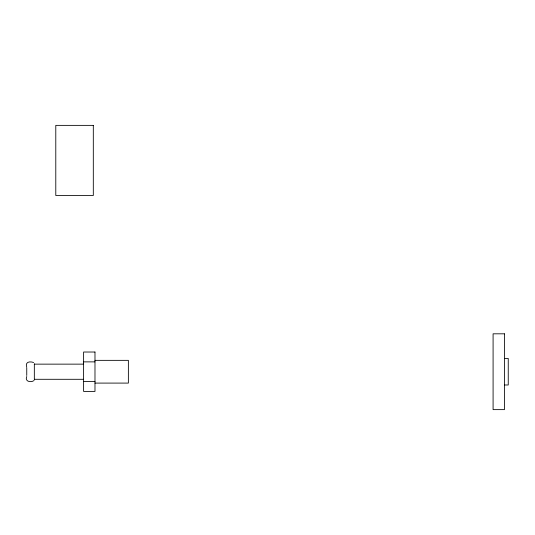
<?xml version="1.0" encoding="UTF-8"?>
<svg xmlns="http://www.w3.org/2000/svg" width="535" height="535" viewBox="0 0 535 535"><rect width="100%" height="100%" fill="white"/><g stroke="black" fill="none" stroke-linecap="round" stroke-linejoin="round"><path stroke-width="0.8" d="M34.086 380.512C31.043 382.826 24.463 381.689 26.75 376.459M504.458 358.457L508.25 358.457L508.25 384.986L504.458 384.986M94.983 360.349L128.373 360.349L128.373 383.093L94.983 383.093M83.607 361.874L94.983 361.874M34.334 364.148L83.607 364.141M34.334 379.295L83.607 379.302M83.607 381.569L94.983 381.569M33.645 362.489C29.552 361.118 24.857 361.874 26.75 367.298M34.334 363.76L34.334 379.683M26.75 367.94L26.75 375.503M93.311 125.371L55.787 125.371L55.787 195.502L93.311 195.502L93.311 125.371M504.458 333.813L493.089 333.813L493.089 409.629L504.458 409.629L504.458 333.813M94.983 352.023L83.607 352.023L83.607 391.419L94.983 391.419L94.983 352.023"/></g></svg>
